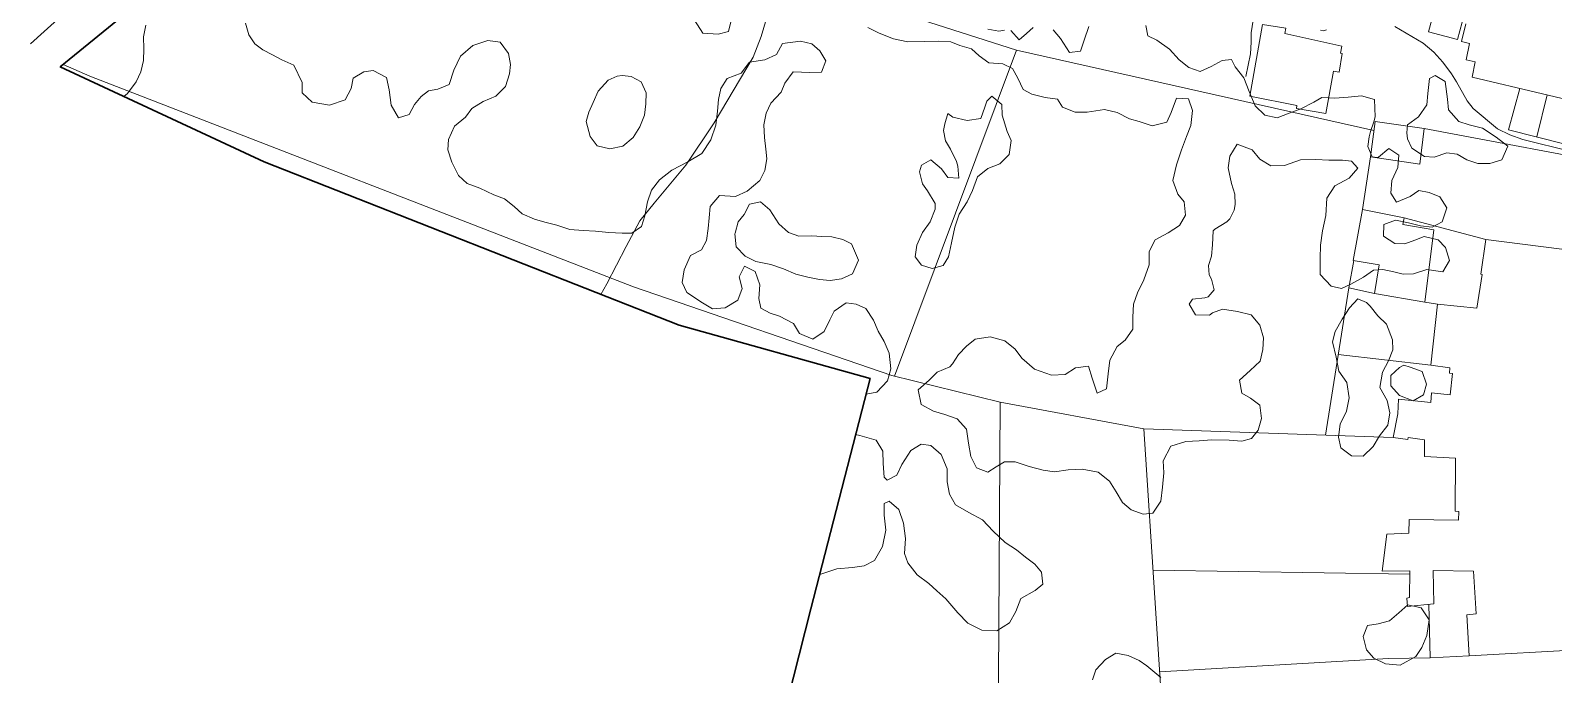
# Model space of a CAD drawing. Header units: metres. Extents: x 4652992 to 4879070, y 2074171 to 2309877.
# Drawn here: x 4654072 to 4654230.8, y 2309380.2 to 2309447.3 of the extents above; entities that cross this region are included whole.
import ezdxf

# ---------------------------------------------------------------- set-up
doc = ezdxf.new("R2010")
doc.units = ezdxf.units.M
doc.header["$MEASUREMENT"] = 0
doc.linetypes.add('DGN Style 3', pattern=[92.779933, 66.271381, -26.508552])
for name, color, linetype, lineweight in [('Level 20', 30, 'DGN Style 3', 0), ('Level 30', 5, 'Continuous', 0), ('Level 31', 38, 'Continuous', 0), ('Level 35', 4, 'Continuous', 0), ('Level 37', 3, 'Continuous', 0), ('Level 40', 1, 'Continuous', 0)]:
    doc.layers.add(name, color=color, linetype=linetype, lineweight=lineweight)
doc.layers.add('Limite', color=38, linetype='Continuous', lineweight=0, plot=False)

msp = doc.modelspace()

# ---------------------------------------------------------------- linework, layer by layer
at = {"layer": 'Level 20', "linetype": 'Continuous'}
for points in [[(4654150.709174, 2309454.869016, 1273.12555), (4654150.157538, 2309452.966311, 1273.12555), (4654149.364232, 2309450.759096, 1273.41305), (4654148.724008, 2309448.578198, 1273.78805), (4654148.178411, 2309446.703923, 1273.87555), (4654147.34078, 2309444.565785, 1274.08805), (4654143.289025, 2309437.711513, 1274.70055), (4654140.316572, 2309433.299888, 1275.62555), (4654137.027806, 2309429.343376, 1276.12555), (4654135.515339, 2309427.500105, 1276.27555), (4654134.093639, 2309424.834243, 1276.36305), (4654132.083947, 2309420.92779, 1276.66305), (4654131.456698, 2309419.827061, 1276.869003)], [(4654199.587021, 2309449.267559, 1293.43486), (4654199.239264, 2309447.104074, 1293.59736), (4654199.25747, 2309446.11155, 1293.43486), (4654199.172988, 2309444.908671, 1293.32236), (4654198.69499, 2309442.5408, 1293.30986)], [(4654207.095648, 2309447.403356, 1294.65986), (4654206.789884, 2309447.311053, 1294.59111), (4654206.472806, 2309447.365337, 1294.50361)], [(4654237.028507, 2309434.662646, 1300.02236), (4654234.322217, 2309434.441829, 1299.67236), (4654232.594328, 2309434.715297, 1299.52861), (4654227.563156, 2309435.978308, 1298.92861), (4654226.208692, 2309436.459141, 1298.76611), (4654224.914166, 2309437.085538, 1298.53486), (4654222.38311, 2309439.204992, 1297.83486), (4654221.744048, 2309440.020888, 1297.72236), (4654220.649324, 2309441.973283, 1297.59736), (4654220.114759, 2309442.80978, 1297.59111), (4654219.238695, 2309444.051777, 1297.54736), (4654218.271241, 2309445.068544, 1297.39111), (4654217.176738, 2309446.026356, 1297.20986), (4654214.230735, 2309447.745651, 1296.52861)]]:
    msp.add_polyline3d(points, dxfattribs=at)
at = {"layer": 'Level 30', "color": 1}
for points in [[(4654240.429682, 2309453.136799, 1302.612809), (4654238.418558, 2309444.458341, 1302.569059), (4654238.145875, 2309444.517458, 1302.212809), (4654236.955255, 2309438.987248, 1302.181559), (4654222.281886, 2309442.485176, 1300.825309), (4654222.60589, 2309444.0564, 1300.819059), (4654221.640826, 2309444.280022, 1300.819059), (4654222.005121, 2309445.972101, 1299.169059), (4654221.182322, 2309446.193679, 1299.169059), (4654221.609425, 2309448.044927, 1299.169059)], [(4654221.481817, 2309449.109308, 1298.944059), (4654220.745416, 2309446.417988, 1298.950309), (4654217.715058, 2309447.190154, 1299.062809), (4654218.417092, 2309449.788132, 1299.169059)], [(4654207.032192, 2309438.685707, 1299.10812), (4654203.973652, 2309439.225507, 1299.136245), (4654204.015175, 2309439.519641, 1299.136245), (4654199.101125, 2309440.497576, 1296.404995), (4654200.43788, 2309447.948284, 1296.367495), (4654202.850067, 2309447.584768, 1296.48312), (4654202.749104, 2309447.012459, 1298.098745), (4654208.710531, 2309445.720742, 1298.623745), (4654208.56442, 2309444.972066, 1298.617495), (4654208.728746, 2309444.93646, 1298.617495), (4654208.411772, 2309442.989277, 1298.96437), (4654207.832193, 2309443.093184, 1299.03312), (4654207.032192, 2309438.685707, 1299.10812)], [(4654233.266823, 2309382.800223, 1304.252742), (4654221.963136, 2309382.173807, 1303.790242), (4654221.734235, 2309386.450862, 1303.715242), (4654222.687986, 2309386.530272, 1303.715242), (4654222.402348, 2309391.005266, 1304.021492), (4654218.212153, 2309391.0544, 1302.958992), (4654218.290725, 2309387.595377, 1302.665242), (4654215.535018, 2309387.320041, 1302.346492), (4654215.480739, 2309388.188715, 1302.508992), (4654215.764828, 2309388.255826, 1302.508992), (4654215.781661, 2309391.037233, 1302.333992), (4654212.904352, 2309390.988143, 1301.565242), (4654213.38197, 2309394.855342, 1301.546492), (4654215.672108, 2309394.945706, 1303.496492), (4654215.711146, 2309396.379775, 1303.233992), (4654220.864589, 2309396.322305, 1303.296492), (4654220.900487, 2309397.214327, 1303.296492), (4654220.511977, 2309397.25549, 1303.296492), (4654220.530955, 2309402.750069, 1301.633992), (4654217.306261, 2309402.933201, 1301.265242), (4654217.301441, 2309404.690966, 1301.683992), (4654215.604109, 2309404.915167, 1301.227742), (4654215.573607, 2309404.707528, 1301.227742), (4654214.055501, 2309404.907257, 1301.165242), (4654214.535889, 2309407.402757, 1301.133992), (4654214.589615, 2309408.905062, 1301.033992), (4654217.964159, 2309408.560986, 1303.440242), (4654218.056553, 2309409.583614, 1303.440242), (4654219.971981, 2309409.383664, 1302.421492), (4654220.219141, 2309411.586821, 1302.365242), (4654219.904309, 2309411.640617, 1302.365242), (4654219.948132, 2309412.173868, 1302.365242), (4654217.976651, 2309412.443068, 1302.165242), (4654218.651694, 2309418.809825, 1302.002742), (4654222.749015, 2309418.395152, 1302.177742), (4654223.321797, 2309421.91328, 1302.096492), (4654223.189128, 2309421.95625, 1302.096492), (4654223.711732, 2309425.570923, 1302.090242), (4654235.455215, 2309424.072562, 1302.902742)]]:
    msp.add_polyline3d(points, dxfattribs=at)
at = {"layer": 'Level 31'}
msp.add_polyline3d([(4654217.340525, 2309419.024181, 1300.815242), (4654212.10913, 2309419.912388, 1300.615242), (4654212.599539, 2309422.926203, 1300.290242), (4654209.886922, 2309423.384101, 1300.240242), (4654210.856531, 2309428.695264, 1300.233992), (4654215.207155, 2309427.825216, 1300.740242), (4654215.067332, 2309427.107841, 1300.740242), (4654218.290339, 2309426.568195, 1300.933992), (4654217.340525, 2309419.024181, 1300.815242)], dxfattribs=at)
msp.add_3dface([(4654216.809781, 2309433.423178, 1299.18312), (4654211.68307, 2309434.159318, 1299.13937), (4654212.165436, 2309437.870634, 1299.37062), (4654217.275545, 2309437.123691, 1299.50187)], dxfattribs=at)
at = {"layer": 'Level 35'}
msp.add_line((4654230.112814, 2309440.618392, 1301.549117), (4654229.019869, 2309436.24501, 1301.876521), dxfattribs=at)
at = {"layer": 'Level 35', "extrusion": (-0.1065118868736814, 0.1169402432749126, 0.9874108554484362), "elevation": -224382.268576, "flags": 128}
msp.add_lwpolyline([(-4995954.156793, 1408944.452092), (-4995950.985711, 1408941.844245), (-4995954.678674, 1408937.57686)], dxfattribs=at)
at = {"layer": 'Level 35'}
msp.add_polyline3d([(4654236.079949, 2309439.195909, 1302.100655), (4654234.990026, 2309434.729816, 1302.119405), (4654226.079678, 2309436.991214, 1301.756905), (4654227.235311, 2309441.304348, 1301.283151)], dxfattribs=at)
at = {"layer": 'Level 37'}
for p, q in [((4654211.68307, 2309434.159318, 1299.13937), (4654210.856531, 2309428.695264, 1299.13937)), ((4654215.207156, 2309427.825216, 1300.615496), (4654223.711732, 2309425.570923, 1300.927995)), ((4654209.411411, 2309420.533676, 1300.258943), (4654206.994359, 2309405.159932, 1299.340496)), ((4654217.340525, 2309419.024181, 1301.021443), (4654218.651694, 2309418.809825, 1301.021443)), ((4654217.976651, 2309412.443068, 1300.915496), (4654208.316931, 2309413.572197, 1300.052996)), ((4654188.048769, 2309405.837879, 1296.408332), (4654173.081195, 2309408.594189, 1289.519059)), ((4654215.779499, 2309390.679958, 1301.670831), (4654189.00896, 2309391.103635, 1296.841706))]:
    msp.add_line(p, q, dxfattribs=at)
at = {"layer": 'Level 37', "extrusion": (-0.304899395287318, 0.1243207223003737, 0.9442355197513707), "elevation": -1130728.936894, "flags": 128}
msp.add_lwpolyline([(-3895762.341841, 3246487.044735), (-3895756.040839, 3246447.145969), (-3895719.763975, 3246448.284849)], dxfattribs=at)
at = {"layer": 'Level 37', "elevation": 1300.071443, "flags": 128}
msp.add_lwpolyline([(4654209.935488, 2309423.375903), (4654209.411411, 2309420.533676), (4654212.10913, 2309419.912388)], dxfattribs=at)
at = {"layer": 'Level 37', "extrusion": (-0.1522496556567616, 0.0191426682003947, 0.9881566680474142), "elevation": -663109.283554, "flags": 128}
msp.add_lwpolyline([(-2871937.97259, 4278660.036759), (-2871974.775187, 4278652.868224), (-2871977.096173, 4278679.098547)], dxfattribs=at)
at = {"layer": 'Level 37', "extrusion": (-0.0223383465658114, -0.9554192065490669, 0.2944064164210034), "elevation": -2310011.491844, "flags": 128}
msp.add_lwpolyline([(4598966.120235, 712985.488649), (4598961.780323, 712984.926222), (4598937.977299, 712978.335113)], dxfattribs=at)
at = {"layer": 'Level 37'}
for points in [[(4654174.777023, 2309445.305981, 1285.93937), (4654142.590842, 2309455.597016, 1273.06437), (4654100.155334, 2309471.160595, 1256.63937), (4654085.511594, 2309458.136982, 1256.66437), (4654072.012966, 2309445.961272, 1257.76437)], [(4654175.268079, 2309285.569833, 1294.294059), (4654174.163049, 2309332.507214, 1291.419059), (4654172.867896, 2309373.898161, 1291.394059), (4654173.081195, 2309408.594189, 1289.519059), (4654161.80039, 2309411.376139, 1286.369059), (4654134.866281, 2309420.621562, 1279.519059), (4654078.198861, 2309442.563192, 1259.419059), (4654075.41042, 2309443.779559, 1259.050813)], [(4654217.275545, 2309437.123691, 1299.50187), (4654239.054808, 2309433.010679, 1301.95187), (4654238.514174, 2309423.70588, 1302.16437), (4654235.455215, 2309424.072562, 1302.16437)]]:
    msp.add_polyline3d(points, dxfattribs=at)
at = {"layer": 'Level 40', "color": 3}
for points in [[(4654141.222546, 2309448.42164, 1274.452693), (4654142.082623, 2309447.045434, 1275.065193), (4654143.679313, 2309446.961286, 1275.102693), (4654144.772059, 2309447.218378, 1275.265193), (4654145.107064, 2309448.655369, 1275.577693)], [(4654081.757679, 2309440.446961, 1266.944053), (4654082.131397, 2309440.75911, 1266.952693), (4654083.045547, 2309441.997724, 1267.027693), (4654083.501622, 2309443.036206, 1267.027693), (4654083.811248, 2309444.226082, 1267.002693), (4654083.824631, 2309445.420213, 1266.877693), (4654083.79321, 2309446.68389, 1266.752693), (4654084.045994, 2309447.886066, 1266.677693)], [(4654094.429891, 2309448.09294, 1267.002693), (4654094.769593, 2309446.882255, 1267.177693), (4654095.408884, 2309445.965849, 1267.302693), (4654096.222043, 2309445.311074, 1267.452693), (4654097.241839, 2309444.791138, 1267.627693), (4654098.204793, 2309444.283503, 1267.852693), (4654099.451953, 2309443.714366, 1268.302693), (4654100.320609, 2309441.910407, 1268.802693), (4654100.330851, 2309440.828202, 1269.590193), (4654101.382182, 2309439.88069, 1270.390193), (4654103.18892, 2309439.549692, 1271.015193), (4654104.82915, 2309440.12472, 1271.590193), (4654105.430959, 2309441.28447, 1272.015193), (4654105.632214, 2309442.380905, 1272.502693), (4654106.753642, 2309443.038207, 1272.852693), (4654107.737759, 2309443.185231, 1273.115193), (4654109.128367, 2309442.434293, 1273.440193), (4654109.393244, 2309441.146983, 1273.615193), (4654109.597663, 2309439.57276, 1273.590193), (4654110.387388, 2309438.231867, 1272.865193), (4654111.470798, 2309438.5674, 1272.502693), (4654112.048423, 2309439.612385, 1272.040193), (4654112.732206, 2309440.454397, 1271.665193), (4654113.510054, 2309441.036056, 1271.365193), (4654114.47173, 2309441.217935, 1271.115193), (4654115.648388, 2309441.713287, 1271.090193), (4654116.139736, 2309443.196938, 1271.040193), (4654116.836535, 2309444.666127, 1270.977693), (4654118.11167, 2309445.770161, 1270.915193), (4654119.682836, 2309446.300136, 1270.865193), (4654120.954377, 2309446.114961, 1270.852693), (4654121.83735, 2309444.933886, 1270.902693), (4654122.046997, 2309443.808527, 1270.952693), (4654121.926898, 2309442.814528, 1271.015193), (4654121.534843, 2309441.519386, 1271.077693), (4654120.51783, 2309440.509491, 1271.102693), (4654119.203042, 2309439.924033, 1271.140193), (4654118.012549, 2309439.221677, 1271.202693), (4654117.345162, 2309438.316117, 1271.302693), (4654116.220248, 2309437.359572, 1271.665193), (4654115.598559, 2309435.964127, 1272.290193), (4654115.523341, 2309434.900416, 1273.315193), (4654115.936697, 2309433.610974, 1273.652693), (4654116.62887, 2309432.231192, 1273.727693), (4654117.52742, 2309431.406743, 1274.365193), (4654118.852449, 2309430.909995, 1274.927693), (4654120.312122, 2309430.204111, 1275.077693), (4654121.415305, 2309429.785372, 1275.240193), (4654122.439893, 2309428.993647, 1275.640193), (4654123.265075, 2309428.245074, 1276.252693), (4654124.54348, 2309427.668417, 1276.865193), (4654125.64236, 2309427.370609, 1277.590193), (4654126.883673, 2309427.041977, 1278.340193), (4654128.220794, 2309426.602611, 1279.715193), (4654129.624419, 2309426.478851, 1280.190193), (4654130.891657, 2309426.414605, 1280.927693), (4654132.295282, 2309426.290844, 1281.265193), (4654133.682512, 2309426.230631, 1281.640193), (4654134.693373, 2309426.221868, 1281.740193), (4654135.700855, 2309426.90383, 1281.740193), (4654136.056634, 2309428.026824, 1281.465193), (4654136.33044, 2309429.467554, 1281.052693), (4654136.738889, 2309430.699149, 1280.690193), (4654137.562543, 2309431.780889, 1280.440193), (4654138.876513, 2309432.786519, 1280.240193), (4654140.520229, 2309433.66079, 1279.965193), (4654141.980934, 2309434.514667, 1279.790193), (4654142.940157, 2309435.957065, 1279.477693), (4654143.437551, 2309437.469407, 1279.115193), (4654143.625897, 2309438.928632, 1278.740193), (4654143.731344, 2309440.1358, 1278.477693), (4654143.973178, 2309441.283453, 1278.390193), (4654144.642308, 2309442.338635, 1278.327693), (4654146.099528, 2309442.893268, 1278.377693), (4654146.969806, 2309444.054918, 1278.427693), (4654148.565973, 2309444.279485, 1278.327693), (4654149.754723, 2309444.832219, 1278.252693), (4654150.413504, 2309445.979639, 1277.952693), (4654152.2557, 2309446.240963, 1278.065193), (4654153.446085, 2309445.953351, 1278.140193), (4654154.277313, 2309445.23347, 1278.240193), (4654154.922046, 2309444.193953, 1278.365193), (4654154.462669, 2309443.003379, 1278.515193), (4654153.262753, 2309442.963057, 1278.590193), (4654151.521593, 2309443.039864, 1278.627693), (4654150.645269, 2309441.849524, 1279.052693), (4654150.268792, 2309440.911007, 1279.477693), (4654149.193063, 2309439.76382, 1280.090193), (4654148.706943, 2309438.729033, 1280.265193), (4654148.446972, 2309437.495306, 1280.515193), (4654148.528838, 2309436.187602, 1280.752693), (4654148.663375, 2309434.988498, 1280.990193), (4654148.777213, 2309433.973873, 1281.127693), (4654148.551774, 2309432.762672, 1281.252693), (4654148.031122, 2309431.705358, 1281.377693), (4654146.727501, 2309430.607489, 1281.490193), (4654145.504219, 2309430.032228, 1281.490193), (4654143.832124, 2309430.154089, 1281.340193), (4654142.870341, 2309428.982243, 1281.515193), (4654142.742453, 2309427.809931, 1281.702693), (4654142.661189, 2309426.717528, 1281.915193), (4654142.486678, 2309425.465307, 1282.152693), (4654141.949631, 2309424.471541, 1282.352693), (4654140.811808, 2309423.877786, 1282.615193), (4654140.143495, 2309422.402432, 1282.727693), (4654139.950846, 2309421.064137, 1282.752693), (4654140.418614, 2309420.032916, 1282.752693), (4654142.06816, 2309418.955944, 1282.815193), (4654143.09449, 2309418.31384, 1283.152693), (4654144.432536, 2309418.444269, 1283.290193), (4654145.732672, 2309419.242896, 1283.315193), (4654146.198094, 2309420.46216, 1283.165193), (4654145.886593, 2309421.669561, 1283.240193), (4654146.419337, 2309422.784257, 1283.540193), (4654147.549264, 2309422.209733, 1283.727693), (4654148.035987, 2309420.844414, 1283.827693), (4654147.945192, 2309419.424077, 1284.040193), (4654148.144489, 2309418.390957, 1284.452693), (4654149.109543, 2309417.882112, 1284.840193), (4654150.082386, 2309417.55158, 1284.840193), (4654151.529967, 2309416.788313, 1285.002693), (4654152.180745, 2309415.777486, 1285.427693), (4654153.54461, 2309415.182335, 1286.115193), (4654154.75324, 2309415.970764, 1286.652693), (4654155.338654, 2309417.194062, 1286.840193), (4654155.766058, 2309418.091557, 1287.015193), (4654157.049799, 2309418.953731, 1287.202693), (4654158.064962, 2309418.824038, 1287.302693), (4654159.070595, 2309418.366411, 1287.365193), (4654159.884503, 2309417.140284, 1287.402693), (4654160.362619, 2309416.016824, 1287.465193), (4654160.99526, 2309414.919924, 1287.590193), (4654161.512212, 2309413.698061, 1287.640193), (4654161.704539, 2309412.066456, 1287.740193), (4654161.353062, 2309410.822532, 1287.740193), (4654160.214314, 2309409.658983, 1287.702693), (4654159.106371, 2309409.44777, 1287.690949)], [(4654159.280332, 2309447.65036, 1281.202693), (4654160.483153, 2309447.070854, 1281.577693), (4654161.967507, 2309446.459473, 1281.815193), (4654163.461773, 2309446.165257, 1282.352693), (4654165.198272, 2309446.196006, 1282.790193), (4654166.647326, 2309446.230879, 1283.215193), (4654167.929007, 2309446.156819, 1283.515193), (4654168.885769, 2309445.775681, 1283.827693), (4654170.080764, 2309445.430092, 1284.327693), (4654170.877979, 2309444.706103, 1284.977693), (4654171.901603, 2309443.962164, 1285.227693), (4654173.354569, 2309443.880079, 1285.552693), (4654174.370367, 2309443.370057, 1285.765193), (4654174.909611, 2309442.382564, 1286.040193), (4654175.490155, 2309441.18294, 1286.540193), (4654176.395705, 2309440.696768, 1287.015193), (4654177.767898, 2309440.370904, 1287.577693), (4654179.053491, 2309440.179884, 1288.215193), (4654179.567173, 2309439.343061, 1288.515193), (4654180.897979, 2309438.822953, 1289.027693), (4654182.142273, 2309438.844064, 1289.640193), (4654183.953634, 2309439.090843, 1290.102693), (4654185.270702, 2309438.776903, 1290.627693), (4654186.577859, 2309438.145798, 1291.790193), (4654187.57992, 2309437.841945, 1292.415193), (4654188.928463, 2309437.405084, 1292.677693), (4654190.454378, 2309437.800696, 1293.377693), (4654190.899545, 2309438.807463, 1293.665193), (4654191.445221, 2309440.285966, 1294.152693), (4654192.699341, 2309440.217868, 1294.715193), (4654193.130249, 2309438.992557, 1295.002693), (4654192.970441, 2309437.430582, 1295.215193), (4654192.495713, 2309436.285069, 1295.240193), (4654191.973685, 2309434.917564, 1295.252693), (4654191.465396, 2309433.34389, 1295.252693), (4654191.089004, 2309431.712655, 1295.227693), (4654191.588774, 2309430.269251, 1295.227693), (4654192.258003, 2309429.485864, 1295.227693), (4654192.393554, 2309428.092221, 1295.190193), (4654191.759365, 2309427.010232, 1295.015193), (4654190.587758, 2309426.247694, 1294.915193), (4654189.250779, 2309425.52093, 1294.802693), (4654188.614591, 2309424.294232, 1294.652693), (4654188.606418, 2309422.902652, 1294.402693), (4654188.048917, 2309421.368652, 1294.152693), (4654187.410728, 2309419.997246, 1294.065193), (4654186.985212, 2309418.81206, 1294.190193), (4654186.900265, 2309417.466116, 1294.352693), (4654186.894093, 2309416.219243, 1294.390193), (4654186.126006, 2309415.050106, 1294.315193), (4654185.293057, 2309414.388478, 1294.277693), (4654184.505233, 2309412.991386, 1294.265193), (4654184.341513, 2309411.54637, 1294.252693), (4654184.154144, 2309409.990358, 1294.127693), (4654183.197208, 2309409.558747, 1293.627693), (4654182.687613, 2309411.09136, 1293.115193), (4654182.296092, 2309412.366206, 1292.852693), (4654180.933637, 2309412.196487, 1292.852693), (4654179.856542, 2309411.471561, 1292.815193), (4654178.43505, 2309411.430725, 1292.565193), (4654176.66325, 2309412.04623, 1291.990193), (4654175.352267, 2309413.200668, 1291.890193), (4654174.657476, 2309414.134726, 1291.752693), (4654173.574815, 2309415.007548, 1291.477693), (4654172.049075, 2309415.424685, 1291.252693), (4654170.470036, 2309415.185706, 1291.127693), (4654169.591788, 2309414.446792, 1291.090193), (4654168.745014, 2309413.584958, 1291.090193), (4654168.101, 2309412.592177, 1291.140193), (4654167.831205, 2309412.273175, 1291.152693), (4654166.502138, 2309411.718868, 1290.977693)], [(4654166.502138, 2309411.718868, 1290.977693), (4654165.667189, 2309410.912532, 1290.827693), (4654164.55262, 2309409.876403, 1290.652693), (4654164.835806, 2309408.36374, 1290.615193), (4654166.125225, 2309407.649387, 1290.715193), (4654167.326133, 2309407.331547, 1290.865193), (4654168.61364, 2309406.878862, 1291.052693), (4654169.566315, 2309405.801934, 1291.202693), (4654169.800289, 2309404.328944, 1291.352693), (4654170.024439, 2309402.945163, 1291.502693), (4654170.610894, 2309401.773288, 1291.665193), (4654171.782241, 2309401.316703, 1292.102693), (4654172.674226, 2309401.849448, 1292.327693), (4654173.53865, 2309402.388155, 1292.502693), (4654174.660871, 2309402.377618, 1292.752693), (4654176.113751, 2309401.889158, 1293.027693), (4654177.562718, 2309401.517658, 1293.565193), (4654178.738063, 2309401.350488, 1294.165193), (4654180.167467, 2309401.56378, 1294.527693), (4654181.622433, 2309401.626403, 1294.777693), (4654183.282071, 2309401.296413, 1294.965193), (4654184.469068, 2309400.371993, 1295.252693), (4654185.183509, 2309399.259516, 1295.527693), (4654185.836914, 2309398.131215, 1295.777693), (4654186.744377, 2309397.383376, 1296.077693), (4654187.97676, 2309396.942615, 1296.477693), (4654188.978907, 2309397.045137, 1296.865193), (4654189.819855, 2309398.285597, 1297.102693), (4654190.01705, 2309399.752399, 1297.202693), (4654190.131558, 2309401.237089, 1297.290193), (4654190.082607, 2309402.495886, 1297.290193), (4654190.866518, 2309404.009937, 1297.677693), (4654192.443644, 2309404.510583, 1297.977693), (4654193.810011, 2309404.563343, 1298.252693), (4654195.160641, 2309404.677564, 1298.552693), (4654196.94044, 2309404.64089, 1298.877693), (4654198.271333, 2309404.527156, 1298.877693), (4654199.287305, 2309404.829883, 1298.877693), (4654199.990356, 2309405.69378, 1298.877693), (4654200.305624, 2309406.902816, 1298.852693), (4654200.136599, 2309408.274672, 1298.602693), (4654199.168099, 2309409.006686, 1298.290193), (4654198.274374, 2309409.548356, 1298.077693), (4654198.044313, 2309410.904387, 1297.815193), (4654199.125408, 2309411.918729, 1297.652693), (4654200.167116, 2309412.883536, 1297.540193), (4654200.454822, 2309414.098534, 1297.352693), (4654200.537768, 2309415.29977, 1297.277693), (4654200.158072, 2309416.630115, 1297.190193), (4654199.232958, 2309417.70108, 1297.065193), (4654197.811554, 2309418.066619, 1296.852693), (4654196.271989, 2309418.28355, 1296.677693), (4654195.21663, 2309417.931286, 1296.590193), (4654194.903535, 2309417.679707, 1296.540193), (4654193.438744, 2309417.706294, 1296.590193), (4654192.779426, 2309418.806846, 1296.577693), (4654193.124083, 2309419.341879, 1296.552693), (4654194.419589, 2309419.468024, 1296.565193), (4654194.758246, 2309419.568933, 1296.565193), (4654195.404173, 2309420.300047, 1296.690193), (4654195.1209, 2309421.406337, 1296.515193), (4654194.872928, 2309421.866372, 1296.477693), (4654194.792415, 2309422.841715, 1296.377693), (4654195.115508, 2309423.816834, 1296.327693), (4654195.198455, 2309425.01807, 1296.240193), (4654195.301139, 2309426.447261, 1296.215193), (4654195.452774, 2309426.617656, 1296.215193), (4654196.712979, 2309427.390056, 1296.215193), (4654197.037898, 2309427.697133, 1296.215193), (4654197.465328, 2309428.620653, 1296.340193), (4654197.589488, 2309429.203384, 1296.390193), (4654197.532624, 2309430.289724, 1296.415193), (4654197.188315, 2309431.380189, 1296.502693), (4654196.846092, 2309433.021736, 1296.665193), (4654197.017637, 2309434.232835, 1296.677693), (4654197.775899, 2309435.491181, 1296.677693), (4654199.354764, 2309434.917412, 1296.790193), (4654200.153892, 2309433.931756, 1296.890193), (4654201.299589, 2309433.219466, 1297.140193), (4654202.72108, 2309433.260302, 1297.302693), (4654204.37698, 2309433.86002, 1297.552693), (4654205.997319, 2309433.886869, 1297.915193), (4654207.340036, 2309433.828633, 1298.152693), (4654208.749703, 2309433.813971, 1298.715193), (4654209.710464, 2309433.722248, 1299.127693), (4654210.363956, 2309433.000321, 1299.690193), (4654209.475796, 2309431.944243, 1299.965193), (4654207.977357, 2309431.136295, 1300.102693), (4654207.130496, 2309429.868086, 1300.227693), (4654207.033638, 2309428.060269, 1300.252693), (4654206.690721, 2309426.450821, 1300.265193), (4654206.460052, 2309424.962232, 1300.277693), (4654206.45188, 2309423.570652, 1300.252693), (4654206.44562, 2309421.917405, 1300.252693), (4654207.595143, 2309420.681782, 1300.615193), (4654208.670065, 2309420.449252, 1300.965193), (4654209.632912, 2309420.908612, 1301.252693), (4654210.942329, 2309421.641338, 1301.602693), (4654211.98595, 2309422.344477, 1301.777693), (4654212.954623, 2309422.425212, 1302.015193), (4654214.118144, 2309422.202544, 1302.327693), (4654215.098555, 2309421.932403, 1302.715193), (4654216.177477, 2309421.989288, 1302.990193), (4654217.571493, 2309422.442461, 1303.202693), (4654219.221307, 2309422.20168, 1303.465193), (4654219.928357, 2309423.354993, 1303.202693), (4654219.499448, 2309424.725011, 1302.940193), (4654218.719971, 2309425.532248, 1302.902693), (4654217.292654, 2309425.870037, 1302.877693), (4654216.286507, 2309425.4781, 1302.865193), (4654215.25871, 2309425.119875, 1302.865193), (4654214.225088, 2309425.140274, 1302.865193), (4654213.030179, 2309425.892238, 1302.715193), (4654213.058001, 2309427.105399, 1302.502693), (4654214.280733, 2309427.566596, 1302.202693), (4654215.637188, 2309427.302192, 1302.065193), (4654216.89322, 2309426.972427, 1301.902693), (4654218.10204, 2309426.827044, 1301.715193), (4654219.143661, 2309427.385476, 1301.377693), (4654219.628302, 2309428.848153, 1301.177693), (4654218.892211, 2309429.994341, 1301.127693), (4654217.809463, 2309430.460789, 1301.127693), (4654216.728629, 2309430.66557, 1301.115193), (4654215.812993, 2309430.021829, 1301.165193), (4654214.395328, 2309429.45766, 1301.227693), (4654213.816697, 2309430.395617, 1301.115193), (4654213.923293, 2309431.70785, 1301.040193), (4654214.528007, 2309433.057469, 1301.427693), (4654214.628691, 2309434.341952, 1301.640193), (4654213.593242, 2309435.030393, 1301.577693), (4654212.508235, 2309434.133009, 1301.202693), (4654212.386162, 2309434.10136, 1301.165193), (4654211.856569, 2309434.186895, 1301.165193), (4654211.417749, 2309435.239749, 1300.977693), (4654211.547908, 2309436.256604, 1300.915193), (4654211.693717, 2309436.805623, 1300.877693), (4654212.028635, 2309437.83624, 1300.852693), (4654212.16262, 2309438.329761, 1300.852693), (4654212.088193, 2309440.145603, 1300.665193), (4654210.755387, 2309440.521004, 1300.465193), (4654209.371283, 2309440.384996, 1300.227693), (4654207.965529, 2309440.282699, 1299.965193), (4654206.622811, 2309440.340935, 1299.952693), (4654205.776124, 2309439.885475, 1299.377693), (4654204.411583, 2309439.164674, 1299.177693), (4654203.194764, 2309438.731226, 1298.965193), (4654201.938558, 2309438.248241, 1298.827693), (4654200.670701, 2309438.522508, 1298.652693), (4654199.666814, 2309439.494402, 1298.402693), (4654199.035146, 2309440.995366, 1298.115193), (4654198.468427, 2309442.395196, 1297.690193), (4654197.588613, 2309443.543447, 1297.265193), (4654197.20683, 2309444.322709, 1296.727693), (4654196.232244, 2309444.214225, 1296.402693), (4654195.0902, 2309443.590433, 1296.115193), (4654193.93833, 2309443.055851, 1295.802693), (4654192.761072, 2309443.484687, 1295.490193), (4654191.749273, 2309444.284124, 1295.152693), (4654190.719823, 2309445.406688, 1294.740193), (4654189.416666, 2309446.327209, 1294.102693), (4654188.477641, 2309446.791594, 1293.827693), (4654188.271143, 2309447.852247, 1293.815193)], [(4654173.524635, 2309447.384716, 1285.952693), (4654172.953656, 2309447.276007, 1285.802693), (4654171.811785, 2309447.464963, 1285.677693)], [(4654176.525166, 2309447.664531, 1287.677693), (4654175.841852, 2309447.028589, 1287.077693), (4654175.064027, 2309446.355036, 1286.777693), (4654174.209775, 2309447.352616, 1286.190193)], [(4654182.337118, 2309447.742565, 1290.877693), (4654181.83674, 2309446.341347, 1290.265193), (4654181.47226, 2309445.171985, 1289.590193), (4654180.320477, 2309445.043777, 1289.052693), (4654179.361976, 2309446.49933, 1288.627693), (4654178.606148, 2309447.417563, 1288.415193)], [(4654134.629392, 2309442.551645, 1275.102693), (4654135.665325, 2309441.999875, 1275.102693), (4654136.189098, 2309440.844318, 1275.140193), (4654136.151744, 2309439.691108, 1275.227693), (4654136.023569, 2309438.527779, 1275.302693), (4654135.52608, 2309437.295503, 1275.327693), (4654134.848839, 2309436.191464, 1275.327693), (4654133.771771, 2309435.293074, 1275.327693), (4654132.407569, 2309434.992816, 1275.327693), (4654131.085222, 2309435.308811, 1275.277693), (4654130.349654, 2309436.301773, 1275.202693), (4654129.938575, 2309437.849813, 1275.015193), (4654130.206176, 2309438.83408, 1274.902693), (4654130.65542, 2309439.838584, 1274.790193), (4654131.197374, 2309441.001682, 1274.727693), (4654132.237897, 2309442.146196, 1274.690193), (4654133.155916, 2309442.572806, 1274.677693), (4654133.672578, 2309442.639637, 1274.602693), (4654134.629392, 2309442.551645, 1275.102693)], [(4654215.551068, 2309437.5008, 1302.065193), (4654216.67343, 2309438.349397, 1301.577693), (4654217.539754, 2309439.598232, 1301.240193), (4654217.651038, 2309440.780807, 1301.065193), (4654217.838904, 2309442.320286, 1300.952693), (4654218.423253, 2309442.653373, 1300.965193), (4654219.457104, 2309442.027156, 1300.977693), (4654219.718095, 2309440.189315, 1301.140193), (4654219.820967, 2309439.075265, 1301.252693), (4654220.900364, 2309437.864568, 1301.502693), (4654221.960006, 2309437.491338, 1301.590193), (4654223.342714, 2309437.163037, 1301.577693), (4654224.765076, 2309436.222802, 1301.390193), (4654225.990955, 2309435.296405, 1301.152693), (4654225.36745, 2309433.851309, 1301.090193), (4654224.115633, 2309433.461718, 1301.127693), (4654222.864608, 2309433.474184, 1301.177693), (4654221.723283, 2309433.865111, 1301.252693), (4654220.710769, 2309434.457975, 1301.315193), (4654219.652563, 2309434.572318, 1301.377693), (4654218.307281, 2309434.145516, 1301.565193), (4654217.297639, 2309434.220607, 1301.665193), (4654215.999632, 2309435.076439, 1301.677693), (4654215.522903, 2309436.041643, 1301.677693), (4654215.456021, 2309436.659475, 1301.690193), (4654215.551068, 2309437.5008, 1302.065193)], [(4654168.139417, 2309438.300045, 1287.802693), (4654169.638103, 2309437.975539, 1287.552693), (4654171.071529, 2309438.162547, 1287.440193), (4654171.500138, 2309439.357086, 1287.240193), (4654171.686689, 2309439.960365, 1287.165193), (4654172.206281, 2309440.491532, 1287.077693), (4654173.268635, 2309439.617832, 1286.940193), (4654173.298024, 2309438.528928, 1286.965193), (4654173.803017, 2309436.810402, 1287.077693), (4654174.2131, 2309435.873131, 1287.077693), (4654174.02033, 2309434.422722, 1287.002693), (4654173.054522, 2309433.432274, 1286.890193), (4654171.79547, 2309432.973446, 1286.765193), (4654170.736518, 2309432.09094, 1286.390193), (4654170.198794, 2309430.656706, 1286.277693), (4654169.659171, 2309429.486204, 1286.265193), (4654168.806275, 2309428.207987, 1286.190193), (4654168.341927, 2309426.845639, 1286.177693), (4654168.024201, 2309425.217481, 1286.190193), (4654167.708504, 2309423.735172, 1286.202693), (4654167.145186, 2309422.862379, 1286.227693), (4654165.999178, 2309422.525364, 1286.252693), (4654164.885113, 2309422.88362, 1286.240193), (4654164.229177, 2309423.757094, 1286.127693), (4654164.402048, 2309424.97775, 1285.965193), (4654164.971453, 2309426.288092, 1285.877693), (4654165.78861, 2309427.398501, 1285.877693), (4654166.302508, 2309428.720862, 1285.927693), (4654166.310626, 2309429.304261, 1285.927693), (4654165.516054, 2309430.617363, 1285.927693), (4654165.002812, 2309431.342908, 1285.927693), (4654164.691961, 2309432.609787, 1285.865193), (4654164.868628, 2309433.30298, 1285.865193), (4654165.856102, 2309433.849869, 1285.827693), (4654166.968006, 2309432.936182, 1285.815193), (4654167.617986, 2309432.03474, 1285.840193), (4654168.791617, 2309431.956164, 1286.077693), (4654168.680997, 2309433.208946, 1286.352693), (4654168.548317, 2309433.676542, 1286.402693), (4654167.892513, 2309434.959597, 1286.477693), (4654167.3813, 2309435.830992, 1286.640193), (4654167.179434, 2309436.927983, 1286.877693), (4654167.322391, 2309437.599217, 1286.977693), (4654167.637957, 2309438.671945, 1286.915193), (4654168.139417, 2309438.300045, 1287.802693)], [(4654145.562834, 2309424.79086, 1282.277693), (4654146.495093, 2309423.825499, 1282.402693), (4654147.628374, 2309423.257195, 1282.665193), (4654149.195714, 2309422.947411, 1283.065193), (4654150.498236, 2309422.489338, 1283.515193), (4654151.782859, 2309421.947027, 1284.102693), (4654153.025601, 2309421.619371, 1284.502693), (4654154.258361, 2309421.381986, 1284.927693), (4654155.347696, 2309421.293119, 1285.290193), (4654156.546492, 2309421.444899, 1285.827693), (4654157.677476, 2309421.963797, 1285.940193), (4654158.306359, 2309423.413716, 1285.802693), (4654157.584989, 2309425.097073, 1285.490193), (4654156.69071, 2309425.554919, 1285.190193), (4654155.553528, 2309425.830362, 1284.827693), (4654154.486108, 2309425.885117, 1284.427693), (4654153.44657, 2309425.933839, 1283.777693), (4654152.098383, 2309425.902497, 1283.390193), (4654151.012948, 2309426.284224, 1282.865193), (4654150.007026, 2309427.177414, 1282.427693), (4654149.092551, 2309428.638223, 1282.102693), (4654148.108544, 2309429.4973, 1281.790193), (4654146.947612, 2309429.249215, 1281.652693), (4654146.396292, 2309428.164328, 1281.652693), (4654145.793109, 2309427.384367, 1281.590193), (4654145.458876, 2309426.223134, 1281.615193), (4654145.440977, 2309426.138896, 1281.615193), (4654145.562834, 2309424.79086, 1282.277693)], [(4654212.439828, 2309417.591772, 1303.502693), (4654213.339808, 2309416.736292, 1303.502693), (4654213.960038, 2309415.10835, 1303.427693), (4654213.993291, 2309414.067062, 1303.277693), (4654213.543476, 2309412.900542, 1302.927693), (4654212.924287, 2309411.741961, 1302.665193), (4654212.664513, 2309410.132158, 1302.352693), (4654213.431257, 2309408.788474, 1302.040193), (4654213.695767, 2309407.496054, 1301.890193), (4654213.506652, 2309406.215653, 1301.665193), (4654212.636346, 2309405.082705, 1301.552693), (4654211.947191, 2309403.996718, 1301.452693), (4654210.903817, 2309402.987406, 1301.377693), (4654209.712312, 2309403.015524, 1301.315193), (4654208.576687, 2309403.835839, 1301.202693), (4654208.35859, 2309404.945863, 1301.177693), (4654208.538122, 2309406.314512, 1301.027693), (4654209.198529, 2309407.665245, 1300.952693), (4654209.465692, 2309409.04365, 1300.952693), (4654209.211457, 2309410.649817, 1301.115193), (4654208.382136, 2309411.834699, 1301.140193), (4654208.098459, 2309413.303616, 1301.340193), (4654207.729345, 2309414.905925, 1301.752693), (4654207.986233, 2309415.970582, 1301.890193), (4654208.716606, 2309417.24872, 1302.115193), (4654209.511057, 2309418.426813, 1302.252693), (4654210.367393, 2309419.361713, 1302.202693), (4654211.258482, 2309418.996478, 1302.590193), (4654211.516988, 2309418.739448, 1302.627693), (4654211.662809, 2309418.621709, 1302.440193), (4654212.439828, 2309417.591772, 1303.502693)], [(4654215.819286, 2309412.240337, 1301.821443), (4654217.079774, 2309411.809658, 1301.771443), (4654217.534249, 2309410.477362, 1301.727693), (4654217.197557, 2309409.373719, 1301.640193), (4654216.12564, 2309408.759228, 1301.552693), (4654214.705897, 2309409.310467, 1301.458943), (4654213.8122, 2309410.321751, 1301.452693), (4654213.798717, 2309411.386413, 1301.452693), (4654214.691162, 2309412.226276, 1301.446443), (4654215.153547, 2309412.456186, 1301.477693), (4654215.819286, 2309412.240337, 1301.821443)], [(4654158.021024, 2309405.220916, 1290.815193), (4654158.462144, 2309405.114115, 1290.815193), (4654160.156259, 2309404.660462, 1290.890193), (4654160.860319, 2309403.490575, 1291.102693), (4654160.903691, 2309402.201922, 1291.465193), (4654161.006227, 2309400.784175, 1292.165193), (4654161.29022, 2309400.490154, 1292.327693), (4654162.321687, 2309400.993911, 1292.390193), (4654162.818696, 2309402.107533, 1292.390193), (4654163.763399, 2309403.560436, 1292.340193), (4654164.857979, 2309404.224988, 1292.127693), (4654165.869716, 2309404.093377, 1292.040193), (4654166.942581, 2309403.163537, 1291.977693), (4654167.575638, 2309401.660115, 1291.840193), (4654167.546037, 2309400.300023, 1291.815193), (4654167.794518, 2309399.025154, 1291.827693), (4654168.421663, 2309397.900978, 1292.015193), (4654169.812054, 2309397.105978, 1292.377693), (4654171.235973, 2309396.332801, 1292.515193), (4654172.344334, 2309395.162688, 1292.627693), (4654173.596666, 2309393.990509, 1292.815193), (4654174.787865, 2309393.20952, 1292.940193), (4654175.724651, 2309392.454485, 1293.040193), (4654176.694964, 2309391.721272, 1293.127693), (4654177.381279, 2309390.875041, 1293.177693), (4654177.519316, 2309389.624061, 1293.140193), (4654176.746205, 2309388.977199, 1293.027693), (4654175.239433, 2309388.140133, 1292.665193), (4654174.716783, 2309386.770388, 1292.527693), (4654174.063969, 2309385.603243, 1292.452693), (4654172.734696, 2309384.785933, 1292.365193), (4654171.184547, 2309384.83048, 1292.265193), (4654169.7271, 2309385.581834, 1292.065193), (4654168.68382, 2309386.650647, 1291.777693), (4654167.407825, 2309388.118688, 1291.365193), (4654166.488791, 2309388.957107, 1291.065193), (4654165.662448, 2309389.688254, 1290.877693), (4654164.445613, 2309390.62016, 1290.702693), (4654163.465445, 2309391.849768, 1290.552693), (4654163.124267, 2309392.824869, 1290.402693), (4654163.201203, 2309394.407317, 1290.215193), (4654163.017809, 2309395.987925, 1290.052693), (4654162.510972, 2309397.405898, 1289.915193), (4654161.515022, 2309398.290028, 1289.677693), (4654161.002247, 2309398.052046, 1289.527693), (4654161.002231, 2309396.830927, 1289.402693), (4654161.158015, 2309395.256291, 1289.302693), (4654160.824691, 2309393.554852, 1289.302693), (4654159.968737, 2309392.111827, 1289.102693), (4654158.925436, 2309391.552481, 1288.902693), (4654157.704642, 2309391.380418, 1288.652693), (4654156.057852, 2309391.242347, 1288.302693), (4654154.278814, 2309390.646988, 1288.315463)], [(4654213.676072, 2309385.823419, 1304.577693), (4654214.645738, 2309386.641055, 1304.227693), (4654215.58831, 2309387.46455, 1304.140193), (4654216.970141, 2309387.16573, 1304.127693), (4654217.804098, 2309385.900988, 1304.077693), (4654217.539553, 2309384.274523, 1304.140193), (4654217.047305, 2309383.03974, 1304.277693), (4654216.391052, 2309382.097255, 1304.427693), (4654214.77841, 2309381.190368, 1304.640193), (4654213.24717, 2309381.32174, 1304.715193), (4654212.044056, 2309381.924354, 1304.715193), (4654211.263511, 2309382.77803, 1304.715193), (4654210.915823, 2309384.194448, 1304.665193), (4654211.357531, 2309385.326013, 1304.590193), (4654212.475053, 2309385.512402, 1304.540193), (4654213.676072, 2309385.823419, 1304.577693)], [(4654189.816128, 2309379.895617, 1299.408943), (4654188.366041, 2309381.128151, 1298.708943), (4654187.56873, 2309381.673849, 1298.446443), (4654186.426086, 2309382.207972, 1298.396443), (4654185.136789, 2309382.457781, 1298.258943), (4654184.053245, 2309381.801333, 1298.183943), (4654183.04527, 2309380.697656, 1298.146443), (4654182.712425, 2309379.67794, 1298.133943)]]:
    msp.add_polyline3d(points, dxfattribs=at)
at = {"layer": 'Limite', "color": 5, "linetype": 'Continuous', "lineweight": 30}
msp.add_polyline3d([(4654131.761053, 2309274.20368, 1288.604575), (4654139.512182, 2309333.139227, 1284.256938), (4654151.529202, 2309379.938733, 1284.938307), (4654153.360856, 2309387.072027, 1285.154896), (4654159.521824, 2309411.06574, 1284.885154), (4654139.609876, 2309416.614624, 1279.794284), (4654096.386337, 2309433.645153, 1263.600092), (4654075.113729, 2309443.536164, 1256.524432), (4654084.063579, 2309450.878297, 1255.847577)], dxfattribs=at)

doc.saveas('drawing.dxf')
